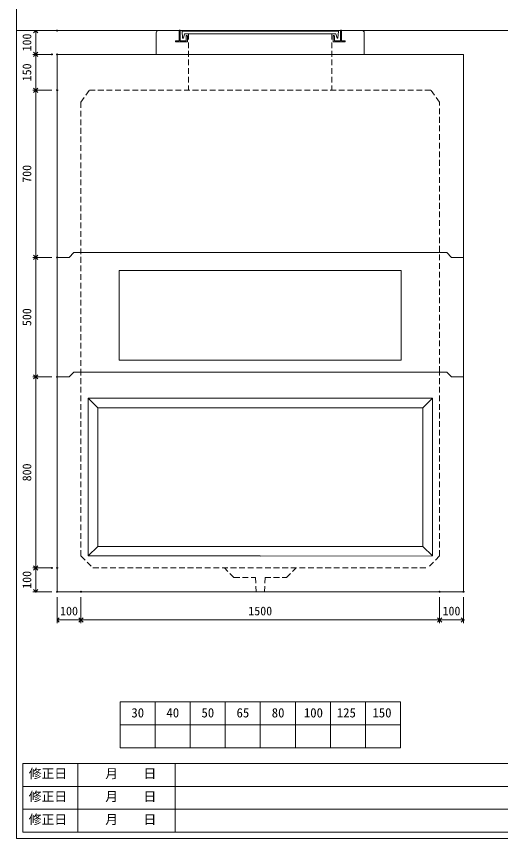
# Model space of a CAD drawing. Units: millimetres, scale not verified. Extents: x -6420 to 6420, y -3025 to 3025.
# Drawn here: x -1740 to 285, y -2675 to 767 of the extents above; entities that cross this region are included whole.
import ezdxf
from ezdxf.enums import TextEntityAlignment as Align

# ---------------------------------------------------------------- set-up
doc = ezdxf.new("R2010")
doc.units = ezdxf.units.MM
doc.header["$LTSCALE"] = 20
doc.header["$PDMODE"] = 32
doc.header["$PDSIZE"] = 4
for name, pattern in [('DASHED1', [1.8, 1.2, -0.6]), ('USER2', [50.8, 31.75, -6.35, 6.35, -6.35]), ('USER5', [3.185, 0.01, -3.175])]:
    doc.linetypes.add(name, pattern=pattern)
doc.layers.add('0-1_Defpoints', color=7, linetype='Continuous')
for name, color, linetype, lineweight in [('0-2_waku', 7, 'Continuous', 18), ('0-3_gaikei', 7, 'Continuous', 18), ('0-4_kakure', 7, 'DASHED1', 5), ('0-5_sunpou', 7, 'Continuous', 5), ('0-8_uchigawa', 6, 'Continuous', 18), ('0-A_futa', 3, 'Continuous', 18), ('0-B_GL', 4, 'Continuous', 18), ('0-D_文字１', 7, 'Continuous', 18), ('1-2_uchigawa2', 6, 'USER2', 18)]:
    doc.layers.add(name, color=color, linetype=linetype, lineweight=lineweight)
doc.styles.add('ＭＳ ゴシック', font='')
doc.styles.get('ＭＳ ゴシック').set_extended_font_data('MS Gothic')

# ---------------------------------------------------------------- blocks, each defined once
blk = doc.blocks.new('A$C13530FD9')
at = {"layer": '0-3_gaikei'}
for p, q in [((0, 0), (0, 90)), ((10, 100), (95, 100)), ((775, 100), (860, 100)), ((870, 0), (870, 90))]:
    blk.add_line(p, q, dxfattribs=at)
for centre, radius, start, end in [((9.42, 90.58), 9.44, 86.47383, 183.52617), ((860.33, 90.33), 9.68, 358.04251, 91.95749), ((860, 90), 10, 0, 10)]:
    blk.add_arc(centre, radius, start, end, dxfattribs=at)
at = {"layer": '0-4_kakure', "linetype": 'USER5', "lineweight": 18}
for p, q in [((135, 0), (135, 86.5)), ((735, 0), (735, 86.5))]:
    blk.add_line(p, q, dxfattribs=at)
at = {"layer": '0-A_futa'}
for p, q in [((95, 100), (95, 57)), ((97, 102), (100, 102)), ((100, 102), (100, 57)), ((107.81, 97.5), (762.14, 97.5)), ((107.81, 97.5), (110.3, 67.5)), ((118.33, 86.5), (114.01, 67.5)), ((118.33, 86.5), (751.67, 86.5)), ((125, 77), (125, 57)), ((127, 79), (128, 79)), ((130, 77), (130, 52)), ((740, 77), (740, 52)), ((743, 79), (742, 79)), ((745, 77), (745, 57)), ((751.67, 86.5), (755.99, 67.5)), ((762.14, 97.5), (759.89, 67.5)), ((770, 102), (773, 102)), ((770, 102), (770, 57)), ((775, 100), (775, 57)), ((80, 55), (80, 54)), ((82, 57), (95, 57)), ((130, 52), (82, 52)), ((100, 57), (125, 57)), ((110.3, 67.5), (114.01, 67.5)), ((740, 52), (788, 52)), ((770, 57), (745, 57)), ((759.89, 67.5), (755.99, 67.5)), ((788, 57), (775, 57)), ((790, 55), (790, 54))]:
    blk.add_line(p, q, dxfattribs=at)
for centre, start, end in [((97, 100), 90, 180), ((127, 77), 90, 180), ((128, 77), 0, 90), ((742, 77), 90, 180), ((743, 77), 0, 90), ((773, 100), 0, 90), ((82, 55), 90, 180), ((82, 54), 180, 270), ((788, 55), 0, 90), ((788, 54), 270, 0)]:
    blk.add_arc(centre, 2, start, end, dxfattribs=at)
blk = doc.blocks.new('_Open90')
at = {"layer": '0-5_sunpou'}
blk.add_line((0, 0), (-1, 0), dxfattribs=at)
blk.add_lwpolyline([(-0.5, 0.5), (0, 0), (-0.5, -0.5)], dxfattribs=at)
blk = doc.blocks.new('D50')
at = {"layer": '0-1_Defpoints'}
for p in [(1013.24, 3310.09), (924.21, 3210.09), (1013.24, 3210.09)]:
    blk.add_point(p, dxfattribs=at)
at = {"layer": '0-5_sunpou'}
for p, q in [((991.24, 3310.09), (911.21, 3310.09)), ((924.21, 3292.09), (924.21, 3228.09)), ((991.24, 3210.09), (911.21, 3210.09))]:
    blk.add_line(p, q, dxfattribs=at)
at = {"layer": '0-5_sunpou', "xscale": 18, "yscale": 18}
for p, rotation in [((924.21, 3310.09), 90), ((924.21, 3210.09), 270)]:
    blk.add_blockref('_Open90', p, dxfattribs=dict(at, rotation=rotation))
at = {"layer": '0-5_sunpou', "style": 'ＭＳ ゴシック'}
blk.add_text('100', height=36.66, rotation=90, dxfattribs=at).set_placement((916.21, 3222.59), align=Align.BOTTOM_LEFT)
blk = doc.blocks.new('D51')
at = {"layer": '0-1_Defpoints'}
for p in [(991.24, 3210.09), (924.21, 3060.09), (1013.24, 3060.09)]:
    blk.add_point(p, dxfattribs=at)
at = {"layer": '0-5_sunpou'}
for p, q in [((969.24, 3210.09), (911.21, 3210.09)), ((924.21, 3192.09), (924.21, 3078.09)), ((991.24, 3060.09), (911.21, 3060.09))]:
    blk.add_line(p, q, dxfattribs=at)
at = {"layer": '0-5_sunpou', "xscale": 18, "yscale": 18}
for p, rotation in [((924.21, 3210.09), 90), ((924.21, 3060.09), 270)]:
    blk.add_blockref('_Open90', p, dxfattribs=dict(at, rotation=rotation))
at = {"layer": '0-5_sunpou', "style": 'ＭＳ ゴシック'}
blk.add_text('150', height=36.66, rotation=90, dxfattribs=at).set_placement((916.21, 3097.59), align=Align.BOTTOM_LEFT)
blk = doc.blocks.new('D52')
at = {"layer": '0-1_Defpoints'}
for p in [(1013.24, 3060.09), (924.21, 2360.09), (1013.24, 2360.09)]:
    blk.add_point(p, dxfattribs=at)
at = {"layer": '0-5_sunpou'}
for p, q in [((991.24, 3060.09), (911.21, 3060.09)), ((924.21, 3042.09), (924.21, 2378.09)), ((991.24, 2360.09), (911.21, 2360.09))]:
    blk.add_line(p, q, dxfattribs=at)
at = {"layer": '0-5_sunpou', "xscale": 18, "yscale": 18}
for p, rotation in [((924.21, 3060.09), 90), ((924.21, 2360.09), 270)]:
    blk.add_blockref('_Open90', p, dxfattribs=dict(at, rotation=rotation))
at = {"layer": '0-5_sunpou', "style": 'ＭＳ ゴシック'}
blk.add_text('700', height=36.66, rotation=90, dxfattribs=at).set_placement((916.21, 2672.59), align=Align.BOTTOM_LEFT)
blk = doc.blocks.new('D62')
at = {"layer": '0-1_Defpoints'}
for p in [(1013.24, 2360.09), (924.21, 1860.09), (1013.24, 1860.09)]:
    blk.add_point(p, dxfattribs=at)
at = {"layer": '0-5_sunpou'}
for p, q in [((991.24, 2360.09), (911.21, 2360.09)), ((924.21, 2342.09), (924.21, 1878.09)), ((991.24, 1860.09), (911.21, 1860.09))]:
    blk.add_line(p, q, dxfattribs=at)
at = {"layer": '0-5_sunpou', "xscale": 18, "yscale": 18}
for p, rotation in [((924.21, 2360.09), 90), ((924.21, 1860.09), 270)]:
    blk.add_blockref('_Open90', p, dxfattribs=dict(at, rotation=rotation))
at = {"layer": '0-5_sunpou', "style": 'ＭＳ ゴシック'}
blk.add_text('500', height=36.66, rotation=90, dxfattribs=at).set_placement((916.21, 2072.59), align=Align.BOTTOM_LEFT)
blk = doc.blocks.new('D66')
at = {"layer": '0-1_Defpoints'}
for p in [(1013.24, 1860.09), (924.21, 1060.09), (1013.24, 1060.09)]:
    blk.add_point(p, dxfattribs=at)
at = {"layer": '0-5_sunpou'}
for p, q in [((991.24, 1860.09), (911.21, 1860.09)), ((924.21, 1842.09), (924.21, 1078.09)), ((991.24, 1060.09), (911.21, 1060.09))]:
    blk.add_line(p, q, dxfattribs=at)
at = {"layer": '0-5_sunpou', "xscale": 18, "yscale": 18}
for p, rotation in [((924.21, 1860.09), 90), ((924.21, 1060.09), 270)]:
    blk.add_blockref('_Open90', p, dxfattribs=dict(at, rotation=rotation))
at = {"layer": '0-5_sunpou', "style": 'ＭＳ ゴシック'}
blk.add_text('800', height=36.66, rotation=90, dxfattribs=at).set_placement((916.21, 1422.59), align=Align.BOTTOM_LEFT)
blk = doc.blocks.new('D67')
at = {"layer": '0-1_Defpoints'}
for p in [(991.24, 1060.09), (924.21, 960.09), (1013.24, 960.09)]:
    blk.add_point(p, dxfattribs=at)
at = {"layer": '0-5_sunpou'}
for p, q in [((969.24, 1060.09), (911.21, 1060.09)), ((924.21, 1042.09), (924.21, 978.09)), ((991.24, 960.09), (911.21, 960.09))]:
    blk.add_line(p, q, dxfattribs=at)
at = {"layer": '0-5_sunpou', "xscale": 18, "yscale": 18}
for p, rotation in [((924.21, 1060.09), 90), ((924.21, 960.09), 270)]:
    blk.add_blockref('_Open90', p, dxfattribs=dict(at, rotation=rotation))
at = {"layer": '0-5_sunpou', "style": 'ＭＳ ゴシック'}
blk.add_text('100', height=36.66, rotation=90, dxfattribs=at).set_placement((916.21, 972.59), align=Align.BOTTOM_LEFT)
blk = doc.blocks.new('D68')
at = {"layer": '0-1_Defpoints'}
for p in [(1013.24, 960.09), (1113.24, 960.09), (1113.24, 842.38)]:
    blk.add_point(p, dxfattribs=at)
at = {"layer": '0-5_sunpou'}
for p, q in [((1013.24, 938.09), (1013.24, 829.38)), ((1113.24, 938.09), (1113.24, 829.38)), ((1031.24, 842.38), (1095.24, 842.38))]:
    blk.add_line(p, q, dxfattribs=at)
at = {"layer": '0-5_sunpou', "xscale": 18, "yscale": 18, "rotation": 180}
blk.add_blockref('_Open90', (1013.24, 842.38), dxfattribs=at)
at = {"layer": '0-5_sunpou', "xscale": 18, "yscale": 18}
blk.add_blockref('_Open90', (1113.24, 842.38), dxfattribs=at)
at = {"layer": '0-5_sunpou', "style": 'ＭＳ ゴシック'}
blk.add_text('100', height=36.66, dxfattribs=at).set_placement((1025.74, 850.38), align=Align.BOTTOM_LEFT)
blk = doc.blocks.new('D69')
at = {"layer": '0-1_Defpoints'}
for p in [(1113.24, 960.09), (2613.24, 960.09), (2613.24, 842.38)]:
    blk.add_point(p, dxfattribs=at)
at = {"layer": '0-5_sunpou'}
for p, q in [((1113.24, 938.09), (1113.24, 829.38)), ((2613.24, 938.09), (2613.24, 829.38)), ((1131.24, 842.38), (2595.24, 842.38))]:
    blk.add_line(p, q, dxfattribs=at)
at = {"layer": '0-5_sunpou', "xscale": 18, "yscale": 18, "rotation": 180}
blk.add_blockref('_Open90', (1113.24, 842.38), dxfattribs=at)
at = {"layer": '0-5_sunpou', "xscale": 18, "yscale": 18}
blk.add_blockref('_Open90', (2613.24, 842.38), dxfattribs=at)
at = {"layer": '0-5_sunpou', "style": 'ＭＳ ゴシック'}
blk.add_text('1500', height=36.66, dxfattribs=at).set_placement((1813.24, 850.38), align=Align.BOTTOM_LEFT)
blk = doc.blocks.new('D70')
at = {"layer": '0-1_Defpoints'}
for p in [(2613.24, 960.09), (2713.24, 960.09), (2713.24, 842.38)]:
    blk.add_point(p, dxfattribs=at)
at = {"layer": '0-5_sunpou'}
for p, q in [((2613.24, 938.09), (2613.24, 829.38)), ((2713.24, 938.09), (2713.24, 829.38)), ((2631.24, 842.38), (2695.24, 842.38))]:
    blk.add_line(p, q, dxfattribs=at)
at = {"layer": '0-5_sunpou', "xscale": 18, "yscale": 18, "rotation": 180}
blk.add_blockref('_Open90', (2613.24, 842.38), dxfattribs=at)
at = {"layer": '0-5_sunpou', "xscale": 18, "yscale": 18}
blk.add_blockref('_Open90', (2713.24, 842.38), dxfattribs=at)
at = {"layer": '0-5_sunpou', "style": 'ＭＳ ゴシック'}
blk.add_text('100', height=36.66, dxfattribs=at).set_placement((2625.74, 850.38), align=Align.BOTTOM_LEFT)

msp = doc.modelspace()

# ---------------------------------------------------------------- linework, layer by layer
at = {"layer": '0-2_waku'}
for p, q in [((-1740, 3025.04), (-1740, -2674.96)), ((-1306.67, -2102.71), (-1306.67, -2294.71)), ((-1306.67, -2102.71), (-1306.67, -2294.71)), ((-1306.67, -2102.71), (-1306.67, -2294.71)), ((-1306.67, -2102.71), (-1306.67, -2294.71)), ((-1306.67, -2102.71), (-133.33, -2102.71)), ((-1160, -2102.71), (-1160, -2294.71)), ((-1013.33, -2102.71), (-1013.33, -2294.71)), ((-1013.33, -2102.71), (-1013.33, -2294.71)), ((-866.67, -2102.71), (-866.67, -2294.71)), ((-720, -2102.71), (-720, -2294.71)), ((-573.33, -2102.71), (-573.33, -2294.71)), ((-426.67, -2102.71), (-426.67, -2294.71)), ((-280, -2102.71), (-280, -2294.71)), ((-133.33, -2102.71), (-133.33, -2294.71)), ((-1306.67, -2198.71), (-133.33, -2198.71)), ((-1306.67, -2294.71), (-133.33, -2294.71)), ((-1306.67, -2294.71), (-133.33, -2294.71)), ((-1713.33, -2360.3), (-1713.33, -2648.3)), ((-1713.33, -2360.3), (-1713.33, -2648.3)), ((-1713.33, -2360.3), (-1713.33, -2648.3)), ((-1713.33, -2360.3), (-1713.33, -2648.3)), ((-1713.33, -2360.3), (-1713.33, -2648.3)), ((-1713.33, -2360.3), (990.67, -2360.3)), ((-1483.33, -2360.3), (-1483.33, -2648.3)), ((-1076.67, -2360.3), (-1076.67, -2648.3)), ((-1076.67, -2360.3), (-1076.67, -2648.3)), ((-1713.33, -2456.3), (990.67, -2456.3)), ((-1713.33, -2552.3), (606.67, -2552.3)), ((-1713.33, -2648.3), (990.67, -2648.3)), ((-1740, -2674.96), (6420, -2674.96))]:
    msp.add_line(p, q, dxfattribs=at)
at = {"layer": '0-3_gaikei'}
for p, q in [((-1570, 608.29), (130, 608.29)), ((-1570, 608.29), (-1570, -741.71)), ((130, 608.29), (130, -741.71)), ((-1500, -221.71), (-1520, -241.71)), ((-1500, -221.71), (60, -221.71)), ((60, -221.71), (80, -241.71)), ((-1570, -241.71), (-1520, -241.71)), ((-1570, -241.71), (-1520, -241.71)), ((-1570, -241.71), (-1520, -241.71)), ((-1570, -241.71), (-1520, -241.71)), ((-1570, -241.71), (-1520, -241.71)), ((80, -241.71), (130, -241.71)), ((-1500, -721.71), (-1520, -741.71)), ((-1500, -721.71), (-1520, -741.71)), ((-1500, -721.71), (-1520, -741.71)), ((-1500, -721.71), (-1520, -741.71)), ((-1500, -721.71), (-1520, -741.71)), ((-1500, -721.71), (-1520, -741.71)), ((-1500, -721.71), (-1520, -741.71)), ((-1500, -721.71), (-1520, -741.71)), ((-1500, -721.71), (-1520, -741.71)), ((-1500, -721.71), (-1520, -741.71)), ((-1500, -721.71), (-1520, -741.71)), ((-1500, -721.71), (-1520, -741.71)), ((-1500, -721.71), (-1520, -741.71)), ((-1500, -721.71), (-1520, -741.71)), ((-1500, -721.71), (-1520, -741.71)), ((-1500, -721.71), (-1520, -741.71)), ((-1500, -721.71), (-1520, -741.71)), ((-1500, -721.71), (-1520, -741.71)), ((-1500, -721.71), (-1520, -741.71)), ((-1500, -721.71), (-1520, -741.71)), ((-1500, -721.71), (-1520, -741.71)), ((-1500, -721.71), (-1520, -741.71)), ((-1500, -721.71), (60, -721.71)), ((-1500, -721.71), (60, -721.71)), ((-1500, -721.71), (60, -721.71)), ((-1500, -721.71), (60, -721.71)), ((-1500, -721.71), (60, -721.71)), ((-1500, -721.71), (60, -721.71)), ((-1500, -721.71), (60, -721.71)), ((-1500, -721.71), (60, -721.71)), ((-1500, -721.71), (60, -721.71)), ((-1500, -721.71), (60, -721.71)), ((-1500, -721.71), (60, -721.71)), ((-1500, -721.71), (60, -721.71)), ((-1500, -721.71), (60, -721.71)), ((-1500, -721.71), (60, -721.71)), ((-1500, -721.71), (60, -721.71)), ((-1500, -721.71), (60, -721.71)), ((-1500, -721.71), (60, -721.71)), ((-1500, -721.71), (60, -721.71)), ((-1500, -721.71), (60, -721.71)), ((-1500, -721.71), (60, -721.71)), ((-1500, -721.71), (60, -721.71)), ((-1500, -721.71), (60, -721.71)), ((60, -721.71), (80, -741.71)), ((60, -721.71), (80, -741.71)), ((60, -721.71), (80, -741.71)), ((60, -721.71), (80, -741.71)), ((60, -721.71), (80, -741.71)), ((60, -721.71), (80, -741.71)), ((60, -721.71), (80, -741.71)), ((60, -721.71), (80, -741.71)), ((60, -721.71), (80, -741.71)), ((60, -721.71), (80, -741.71)), ((60, -721.71), (80, -741.71)), ((60, -721.71), (80, -741.71)), ((60, -721.71), (80, -741.71)), ((60, -721.71), (80, -741.71)), ((60, -721.71), (80, -741.71)), ((60, -721.71), (80, -741.71)), ((60, -721.71), (80, -741.71)), ((60, -721.71), (80, -741.71)), ((60, -721.71), (80, -741.71)), ((60, -721.71), (80, -741.71)), ((60, -721.71), (80, -741.71)), ((60, -721.71), (80, -741.71)), ((-1570, -741.71), (-1520, -741.71)), ((-1570, -741.71), (-1520, -741.71)), ((-1570, -741.71), (-1520, -741.71)), ((-1570, -741.71), (-1520, -741.71)), ((-1570, -741.71), (-1520, -741.71)), ((-1570, -741.71), (-1520, -741.71)), ((-1570, -741.71), (-1520, -741.71)), ((-1570, -741.71), (-1520, -741.71)), ((-1570, -741.71), (-1520, -741.71)), ((-1570, -741.71), (-1570, -1641.71)), ((-1570, -741.71), (-1520, -741.71)), ((-1570, -741.71), (-1520, -741.71)), ((-1570, -741.71), (-1520, -741.71)), ((-1570, -741.71), (-1520, -741.71)), ((-1570, -741.71), (-1520, -741.71)), ((-1570, -741.71), (-1520, -741.71)), ((-1570, -741.71), (-1520, -741.71)), ((-1570, -741.71), (-1520, -741.71)), ((-1570, -741.71), (-1520, -741.71)), ((-1570, -741.71), (-1520, -741.71)), ((-1570, -741.71), (-1520, -741.71)), ((-1570, -741.71), (-1520, -741.71)), ((-1570, -741.71), (-1520, -741.71)), ((-1570, -741.71), (-1520, -741.71)), ((-1570, -741.71), (-1520, -741.71)), ((-1570, -741.71), (-1520, -741.71)), ((-1570, -741.71), (-1520, -741.71)), ((-1570, -741.71), (-1520, -741.71)), ((80, -741.71), (130, -741.71)), ((80, -741.71), (130, -741.71)), ((80, -741.71), (130, -741.71)), ((80, -741.71), (130, -741.71)), ((80, -741.71), (130, -741.71)), ((80, -741.71), (130, -741.71)), ((80, -741.71), (130, -741.71)), ((80, -741.71), (130, -741.71)), ((80, -741.71), (130, -741.71)), ((80, -741.71), (130, -741.71)), ((80, -741.71), (130, -741.71)), ((80, -741.71), (130, -741.71)), ((80, -741.71), (130, -741.71)), ((80, -741.71), (130, -741.71)), ((80, -741.71), (130, -741.71)), ((80, -741.71), (130, -741.71)), ((80, -741.71), (130, -741.71)), ((80, -741.71), (130, -741.71)), ((80, -741.71), (130, -741.71)), ((80, -741.71), (130, -741.71)), ((80, -741.71), (130, -741.71)), ((80, -741.71), (130, -741.71)), ((130, -1641.71), (130, -741.71)), ((-1570, -1641.71), (130, -1641.71))]:
    msp.add_line(p, q, dxfattribs=at)
at = {"layer": '0-4_kakure'}
for p, q in [((-1020, 694.79), (-1020, 458.29)), ((-420, 694.79), (-420, 458.29)), ((-1470, 408.29), (-1435, 458.29)), ((-1435, 458.29), (-5, 458.29)), ((30, 408.29), (-5, 458.29)), ((-1470, 408.29), (-1470, -721.71)), ((30, -721.71), (30, 408.29)), ((-1470, -1491.71), (-1470, -721.71)), ((30, -1491.71), (30, -721.71)), ((-1470, -1491.71), (-1420, -1541.71)), ((30, -1491.71), (-20, -1541.71)), ((-1420, -1541.71), (-20, -1541.71)), ((-830, -1581.71), (-870, -1541.71)), ((-830, -1581.71), (-740, -1581.71)), ((-740, -1581.71), (-737.5, -1641.71)), ((-700, -1581.71), (-702.5, -1641.71))]:
    msp.add_line(p, q, dxfattribs=at)
msp.add_lwpolyline([(-700, -1581.71), (-610, -1581.71), (-570, -1541.71)], dxfattribs=at)
at = {"layer": '0-8_uchigawa'}
for p, q in [((-1440, -831.71), (-720, -831.71)), ((-1440, -831.71), (-1440, -1491.71)), ((-1400, -871.71), (-1440, -831.71)), ((0, -831.71), (-720, -831.71)), ((-40, -871.71), (0, -831.71)), ((0, -831.71), (0, -1491.71)), ((0, -831.71), (0, -1491.71)), ((-1400, -871.71), (-1400, -1451.71)), ((-1400, -871.71), (-720, -871.71)), ((-1400, -871.71), (-720, -871.71)), ((-40, -871.71), (-720, -871.71)), ((-40, -871.71), (-40, -1451.71)), ((-1400, -1451.71), (-1440, -1491.71)), ((-1400, -1451.71), (-720, -1451.71)), ((-1440, -1491.71), (-720, -1491.71)), ((-719.31, -1492.4), (0, -1491.71))]:
    msp.add_line(p, q, dxfattribs=at)
msp.add_lwpolyline([(-720, -1451.71), (-40, -1451.71), (0, -1491.71)], dxfattribs=at)
at = {"layer": '0-B_GL'}
msp.add_line((-1740, 708.29), (6420, 708.29), dxfattribs=at)
at = {"layer": '1-2_uchigawa2'}
for p, q in [((-1310, -296.71), (-720, -296.71)), ((-1310, -296.71), (-1310, -671.71)), ((-130, -296.71), (-720, -296.71)), ((-130, -296.71), (-130, -671.71)), ((-1310, -671.71), (-720, -671.71)), ((-130, -671.71), (-720, -671.71))]:
    msp.add_line(p, q, dxfattribs=at)

# ---------------------------------------------------------------- block references
at = {"layer": '0-4_kakure'}
msp.add_blockref('A$C13530FD9', (-1155, 608.29), dxfattribs=at)
at = {"layer": '0-5_sunpou'}
for name in ['D50', 'D51', 'D52', 'D62', 'D66', 'D67', 'D68', 'D69', 'D70']:
    msp.add_blockref(name, (-2583.24, -2601.8), dxfattribs=at)

# ---------------------------------------------------------------- texts
at = {"layer": '0-D_文字１', "style": 'ＭＳ ゴシック'}
for s, p in [('30', (-1259.25, -2179.55)), ('40', (-1112.58, -2179.55)), ('50', (-965.92, -2179.55)), ('65', (-819.25, -2179.55)), ('80', (-672.04, -2179.55)), ('100', (-537.54, -2179.55)), ('125', (-399.69, -2179.55)), ('150', (-250.67, -2179.55)), ('修正日', (-1688.47, -2434.02)), ('\u3000\u3000月\u3000\u3000日', (-1474.93, -2434.02)), ('修正日', (-1688.47, -2530.02)), ('\u3000\u3000月\u3000\u3000日', (-1474.93, -2530.02)), ('修正日', (-1688.47, -2626.02)), ('\u3000\u3000月\u3000\u3000日', (-1474.93, -2626.02))]:
    msp.add_text(s, height=39.1, dxfattribs=at).set_placement(p, align=Align.BOTTOM_LEFT)

doc.saveas('drawing.dxf')
